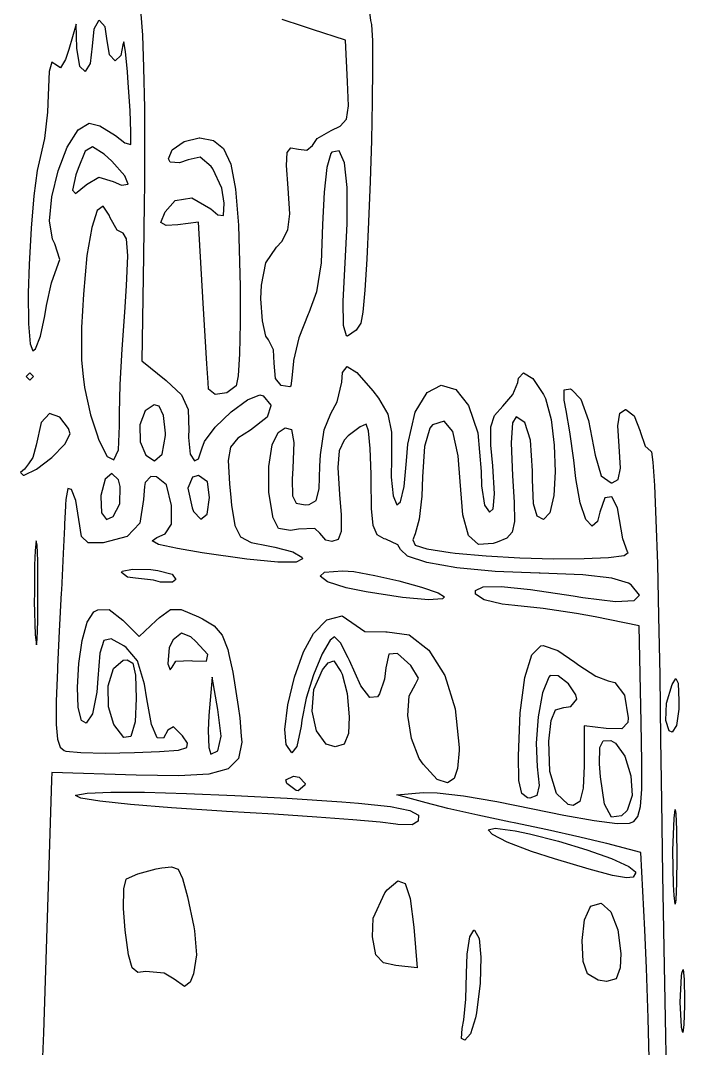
# Model space of a CAD drawing. Extents: x 111.7 to 189.1, y -142.8 to -74.9.
# Drawn here: x 133.68 to 142.97, y -108.35 to -93.94 of the extents above; entities that cross this region are included whole.
import ezdxf

# ---------------------------------------------------------------- set-up
doc = ezdxf.new("R2010")
doc.units = 0
doc.layers.add('BLACK', color=7, linetype='CONTINUOUS')

msp = doc.modelspace()

# ---------------------------------------------------------------- linework, layer by layer
at = {"layer": 'BLACK', "linetype": 'CONTINUOUS'}
for p, q in [((134.768, -93.9417), (134.705, -94.0606)), ((134.782, -93.9386), (134.768, -93.9417)), ((134.86, -94.0264), (134.782, -93.9386)), ((135.361, -93.848), (135.384, -94.1442)), ((137.624, -94.0157), (137.341, -93.9253)), ((138.563, -93.8207), (138.579, -93.9386)), ((138.579, -93.9386), (138.593, -93.9936)), ((134.455, -93.99), (134.353, -94.3432)), ((134.464, -94.3242), (134.455, -93.99)), ((134.705, -94.0606), (134.679, -94.2985)), ((134.885, -94.1896), (134.86, -94.0264)), ((137.764, -94.0614), (137.624, -94.0157)), ((138.227, -94.2138), (137.764, -94.0614)), ((138.593, -93.9936), (138.605, -94.2239)), ((134.922, -94.4169), (134.885, -94.1896)), ((135.124, -94.2372), (135.109, -94.2788)), ((135.147, -94.3728), (135.124, -94.2372)), ((135.384, -94.1442), (135.401, -94.5972)), ((138.258, -94.7966), (138.227, -94.2138)), ((138.605, -94.2239), (138.608, -94.5971)), ((134.353, -94.3432), (134.308, -94.4859)), ((134.505, -94.5802), (134.464, -94.3242)), ((134.679, -94.2985), (134.653, -94.5386)), ((135.109, -94.2788), (135.08, -94.43)), ((135.175, -94.6573), (135.147, -94.3728)), ((134.117, -94.5211), (134.077, -94.6517)), ((134.159, -94.5489), (134.117, -94.5211)), ((134.308, -94.4859), (134.234, -94.6029)), ((135.002, -94.503), (134.922, -94.4169)), ((135.08, -94.43), (135.002, -94.503)), ((134.077, -94.6517), (134.064, -94.9859)), ((134.234, -94.6029), (134.159, -94.5489)), ((134.582, -94.6501), (134.505, -94.5802)), ((134.653, -94.5386), (134.582, -94.6501)), ((135.186, -94.8126), (135.175, -94.6573)), ((135.401, -94.5972), (135.411, -95.1675)), ((138.608, -94.5971), (138.603, -95.0754)), ((135.211, -95.2011), (135.186, -94.8126)), ((138.268, -95.1312), (138.258, -94.7966)), ((134.064, -94.9859), (134.055, -95.2206)), ((138.603, -95.0754), (138.59, -95.6208)), ((134.055, -95.2206), (134.014, -95.5917)), ((135.223, -95.5022), (135.211, -95.2011)), ((135.411, -95.1675), (135.413, -95.5022)), ((138.24, -95.3197), (138.268, -95.1312)), ((134.482, -95.4714), (134.64, -95.3782)), ((134.64, -95.3782), (134.789, -95.4145)), ((138.153, -95.4208), (138.24, -95.3197)), ((134.331, -95.7124), (134.482, -95.4714)), ((134.789, -95.4145), (135.006, -95.549)), ((135.222, -95.6643), (135.223, -95.5022)), ((135.413, -95.5022), (135.414, -95.8159)), ((137.833, -95.5891), (138.026, -95.4791)), ((138.026, -95.4791), (138.153, -95.4208)), ((134.014, -95.5917), (133.951, -95.86)), ((135.006, -95.549), (135.136, -95.6506)), ((135.136, -95.6506), (135.22, -95.6775)), ((135.22, -95.6775), (135.222, -95.6643)), ((135.802, -95.7484), (135.966, -95.6335)), ((135.966, -95.6335), (136.18, -95.5839)), ((136.18, -95.5839), (136.186, -95.5839)), ((136.186, -95.5839), (136.378, -95.6173)), ((136.378, -95.6173), (136.521, -95.7313)), ((137.764, -95.6911), (137.833, -95.5891)), ((138.59, -95.6208), (138.572, -96.1955)), ((134.203, -96.0437), (134.331, -95.7124)), ((134.583, -95.7701), (134.483, -96.0119)), ((134.685, -95.7074), (134.583, -95.7701)), ((134.847, -95.8117), (134.685, -95.7074)), ((134.955, -95.9103), (134.847, -95.8117)), ((135.414, -95.8159), (135.411, -96.2333)), ((135.748, -95.8776), (135.802, -95.7484)), ((136.521, -95.7313), (136.622, -95.9508)), ((137.402, -95.9705), (137.409, -95.7854)), ((137.409, -95.7854), (137.46, -95.723)), ((137.46, -95.723), (137.568, -95.7411)), ((137.568, -95.7411), (137.685, -95.7572)), ((137.685, -95.7572), (137.764, -95.6911)), ((138.023, -95.802), (137.967, -95.9983)), ((138.036, -95.7845), (138.023, -95.802)), ((138.141, -95.7638), (138.036, -95.7845)), ((138.212, -95.9327), (138.141, -95.7638)), ((133.951, -95.86), (133.909, -96.0407)), ((135.138, -96.1132), (134.955, -95.9103)), ((135.773, -95.9239), (135.748, -95.8776)), ((135.904, -95.9342), (135.773, -95.9239)), ((136.023, -95.8884), (135.904, -95.9342)), ((136.194, -95.8541), (136.023, -95.8884)), ((136.347, -95.9861), (136.194, -95.8541)), ((136.622, -95.9508), (136.689, -96.3007)), ((137.427, -96.2867), (137.402, -95.9705)), ((138.249, -96.2778), (138.212, -95.9327)), ((133.909, -96.0407), (133.862, -96.3934)), ((134.115, -96.4078), (134.203, -96.0437)), ((134.453, -96.1014), (134.402, -96.3177)), ((134.483, -96.0119), (134.453, -96.1014)), ((135.183, -96.2333), (135.138, -96.1132)), ((136.37, -96.0178), (136.347, -95.9861)), ((136.494, -96.2883), (136.37, -96.0178)), ((137.967, -95.9983), (137.927, -96.3453)), ((134.448, -96.361), (134.596, -96.2398)), ((134.596, -96.2398), (134.599, -96.2367)), ((134.599, -96.2367), (134.771, -96.134)), ((134.771, -96.134), (134.976, -96.1945)), ((134.976, -96.1945), (135.089, -96.2448)), ((135.089, -96.2448), (135.183, -96.2333)), ((135.411, -96.2333), (135.409, -96.5032)), ((138.572, -96.1955), (138.55, -96.7614)), ((133.862, -96.3934), (133.823, -96.8505)), ((134.402, -96.3177), (134.448, -96.361)), ((136.53, -96.4968), (136.494, -96.2883)), ((136.689, -96.3007), (136.729, -96.8061)), ((137.448, -96.6473), (137.427, -96.2867)), ((137.927, -96.3453), (137.908, -96.7973)), ((138.25, -96.7854), (138.249, -96.2778)), ((134.082, -96.7471), (134.115, -96.4078)), ((134.836, -96.5405), (134.752, -96.6023)), ((134.92, -96.6673), (134.836, -96.5405)), ((135.409, -96.5032), (135.398, -97.2383)), ((135.703, -96.6207), (135.842, -96.4611)), ((135.842, -96.4611), (136.074, -96.4234)), ((136.074, -96.4234), (136.342, -96.5768)), ((136.517, -96.6696), (136.53, -96.4968)), ((134.752, -96.6023), (134.674, -96.8383)), ((134.933, -96.7047), (134.92, -96.6673)), ((135.642, -96.7698), (135.703, -96.6207)), ((136.342, -96.5768), (136.442, -96.6617)), ((136.442, -96.6617), (136.517, -96.6696)), ((137.422, -96.8739), (137.448, -96.6473)), ((134.122, -97.004), (134.082, -96.7471)), ((135.031, -96.8765), (134.933, -96.7047)), ((135.717, -96.8131), (135.642, -96.7698)), ((135.879, -96.8006), (135.717, -96.8131)), ((136.17, -96.7665), (135.879, -96.8006)), ((136.234, -97.8977), (136.17, -96.7665)), ((136.729, -96.8061), (136.749, -97.4918)), ((137.908, -96.7973), (137.885, -97.3325)), ((138.222, -97.3323), (138.25, -96.7854)), ((138.55, -96.7614), (138.525, -97.2808)), ((133.823, -96.8505), (133.795, -97.3578)), ((134.674, -96.8383), (134.607, -97.2338)), ((135.112, -96.9207), (135.031, -96.8765)), ((135.161, -96.9976), (135.112, -96.9207)), ((137.334, -97.0353), (137.422, -96.8739)), ((134.159, -97.0679), (134.122, -97.004)), ((134.225, -97.2857), (134.159, -97.0679)), ((135.177, -97.2383), (135.161, -96.9976)), ((137.113, -97.3347), (137.263, -97.1133)), ((137.263, -97.1133), (137.334, -97.0353)), ((134.607, -97.2338), (134.556, -97.7742)), ((135.162, -97.6578), (135.177, -97.2383)), ((135.398, -97.2383), (135.377, -98.708)), ((133.795, -97.3578), (133.784, -97.7575)), ((134.112, -97.615), (134.185, -97.4026)), ((134.185, -97.4026), (134.225, -97.2857)), ((137.05, -97.6472), (137.113, -97.3347)), ((137.885, -97.3325), (137.823, -97.7421)), ((138.194, -97.8698), (138.222, -97.3323)), ((138.525, -97.2808), (138.497, -97.7157)), ((136.749, -97.4918), (136.751, -97.6643)), ((134.041, -97.9331), (134.112, -97.615)), ((135.136, -98.0262), (135.162, -97.6578)), ((136.751, -97.6643), (136.751, -98.1781)), ((137.044, -97.8402), (137.05, -97.6472)), ((133.784, -97.7575), (133.787, -98.1899)), ((134.556, -97.7742), (134.53, -98.241)), ((137.064, -98.1473), (137.044, -97.8402)), ((137.823, -97.7421), (137.715, -98.0367)), ((138.497, -97.7157), (138.469, -98.0282)), ((134.017, -98.0776), (134.041, -97.9331)), ((136.261, -98.3617), (136.234, -97.8977)), ((138.2, -98.2122), (138.194, -97.8698)), ((133.958, -98.3619), (134.017, -98.0776)), ((135.1, -98.5426), (135.136, -98.0262)), ((137.706, -98.0545), (137.573, -98.3864)), ((137.715, -98.0367), (137.706, -98.0545)), ((138.469, -98.0282), (138.441, -98.1805)), ((133.787, -98.1899), (133.809, -98.4678)), ((134.53, -98.241), (134.531, -98.7)), ((136.751, -98.1781), (136.741, -98.6093)), ((137.114, -98.3616), (137.064, -98.1473)), ((138.241, -98.3558), (138.2, -98.2122)), ((138.441, -98.1805), (138.379, -98.2787)), ((133.885, -98.538), (133.958, -98.3619)), ((136.285, -98.7484), (136.261, -98.3617)), ((137.15, -98.4135), (137.114, -98.3616)), ((137.22, -98.5542), (137.15, -98.4135)), ((137.573, -98.3864), (137.501, -98.7052)), ((138.254, -98.3604), (138.241, -98.3558)), ((138.379, -98.2787), (138.254, -98.3604)), ((133.809, -98.4678), (133.848, -98.5661)), ((133.848, -98.5661), (133.885, -98.538)), ((135.074, -99.0386), (135.1, -98.5426)), ((137.227, -98.743), (137.22, -98.5542)), ((134.531, -98.7), (134.555, -98.926)), ((135.377, -98.708), (135.717, -98.9856)), ((136.741, -98.6093), (136.723, -98.917)), ((137.501, -98.7052), (137.5, -98.716)), ((136.303, -99.0125), (136.285, -98.7484)), ((137.249, -98.9562), (137.227, -98.743)), ((137.5, -98.716), (137.476, -98.9478)), ((138.185, -98.8731), (138.25, -98.7869)), ((138.25, -98.7869), (138.387, -98.8703)), ((133.805, -98.8746), (133.754, -98.926)), ((133.754, -98.926), (133.805, -98.9774)), ((133.856, -98.926), (133.805, -98.8746)), ((133.805, -98.9774), (133.856, -98.926)), ((134.555, -98.926), (134.572, -99.0844)), ((135.717, -98.9856), (135.93, -99.1858)), ((136.723, -98.917), (136.697, -99.06)), ((137.327, -99.0523), (137.249, -98.9562)), ((137.476, -98.9478), (137.462, -99.0631)), ((138.175, -99.0092), (138.185, -98.8731)), ((138.387, -98.8703), (138.613, -99.1271)), ((140.643, -99.0129), (140.649, -98.9496)), ((140.649, -98.9496), (140.723, -98.8766)), ((140.723, -98.8766), (140.852, -98.9583)), ((140.852, -98.9583), (141.001, -99.178)), ((134.572, -99.0844), (134.657, -99.4659)), ((135.062, -99.444), (135.074, -99.0386)), ((136.311, -99.106), (136.303, -99.0125)), ((136.403, -99.1789), (136.311, -99.106)), ((136.697, -99.06), (136.567, -99.1583)), ((137.449, -99.073), (137.327, -99.0523)), ((137.462, -99.0631), (137.449, -99.073)), ((138.113, -99.2832), (138.175, -99.0092)), ((138.613, -99.1271), (138.692, -99.2301)), ((139.372, -99.1529), (139.57, -99.0484)), ((139.57, -99.0484), (139.773, -99.1106)), ((139.773, -99.1106), (139.952, -99.3355)), ((140.573, -99.1796), (140.643, -99.0129)), ((141.289, -99.2615), (141.292, -99.1141)), ((141.292, -99.1141), (141.378, -99.1022)), ((141.378, -99.1022), (141.393, -99.1079)), ((141.393, -99.1079), (141.522, -99.2455)), ((135.93, -99.1858), (136.026, -99.3901)), ((136.567, -99.1583), (136.403, -99.1789)), ((136.625, -99.4255), (136.854, -99.2535)), ((136.854, -99.2535), (137.028, -99.1831)), ((137.028, -99.1831), (137.077, -99.1987)), ((137.077, -99.1987), (137.182, -99.3306)), ((138.024, -99.4462), (138.113, -99.2832)), ((138.692, -99.2301), (138.82, -99.4556)), ((139.206, -99.4279), (139.372, -99.1529)), ((140.432, -99.3427), (140.573, -99.1796)), ((141.001, -99.178), (141.028, -99.2387)), ((141.028, -99.2387), (141.107, -99.529)), ((141.317, -99.4023), (141.289, -99.2615)), ((141.522, -99.2455), (141.63, -99.5463)), ((135.423, -99.4114), (135.347, -99.6049)), ((135.546, -99.326), (135.423, -99.4114)), ((135.616, -99.3445), (135.546, -99.326)), ((135.678, -99.476), (135.616, -99.3445)), ((136.026, -99.3901), (136.033, -99.6859)), ((136.403, -99.6405), (136.625, -99.4255)), ((137.184, -99.3386), (137.129, -99.4972)), ((137.182, -99.3306), (137.184, -99.3386)), ((139.1, -99.8775), (139.206, -99.4279)), ((139.952, -99.3355), (140.08, -99.7192)), ((140.317, -99.4729), (140.432, -99.3427)), ((141.372, -99.7027), (141.317, -99.4023)), ((142.069, -99.4406), (142.152, -99.3888)), ((142.152, -99.3888), (142.153, -99.3888)), ((142.153, -99.3888), (142.27, -99.4785)), ((133.964, -99.5721), (133.894, -99.8892)), ((134.083, -99.4461), (133.964, -99.5721)), ((134.225, -99.4992), (134.083, -99.4461)), ((134.35, -99.658), (134.225, -99.4992)), ((134.657, -99.4659), (134.743, -99.7323)), ((135.062, -99.6201), (135.062, -99.444)), ((135.707, -99.7222), (135.678, -99.476)), ((137.129, -99.4972), (136.898, -99.6788)), ((137.931, -99.6768), (138.024, -99.4462)), ((138.82, -99.4556), (138.872, -99.7091)), ((139.611, -99.5521), (139.447, -99.6057)), ((139.731, -99.6981), (139.611, -99.5521)), ((140.264, -99.6341), (140.317, -99.4729)), ((140.618, -99.4916), (140.568, -99.5774)), ((140.742, -99.5712), (140.618, -99.4916)), ((140.818, -99.8197), (140.742, -99.5712)), ((141.107, -99.529), (141.152, -99.8886)), ((141.63, -99.5463), (141.725, -100.031)), ((142.043, -99.6218), (142.069, -99.4406)), ((142.27, -99.4785), (142.355, -99.6932)), ((134.371, -99.7323), (134.35, -99.658)), ((135.047, -99.9539), (135.062, -99.6201)), ((135.347, -99.6049), (135.354, -99.8417)), ((136.033, -99.6859), (136.03, -99.7547)), ((136.252, -99.8396), (136.403, -99.6405)), ((136.898, -99.6788), (136.722, -99.7916)), ((137.199, -99.8867), (137.285, -99.7107)), ((137.285, -99.7107), (137.384, -99.6454)), ((137.384, -99.6454), (137.473, -99.6691)), ((137.473, -99.6691), (137.506, -99.8515)), ((137.877, -100.026), (137.931, -99.6768)), ((138.433, -99.6314), (138.266, -99.7601)), ((138.518, -99.5944), (138.433, -99.6314)), ((138.551, -99.6889), (138.518, -99.5944)), ((138.575, -99.9391), (138.551, -99.6889)), ((138.872, -99.7091), (138.87, -100.078)), ((139.409, -99.6529), (139.333, -99.9104)), ((139.447, -99.6057), (139.409, -99.6529)), ((139.806, -100.042), (139.731, -99.6981)), ((140.263, -99.8889), (140.264, -99.6341)), ((140.568, -99.5774), (140.549, -99.8565)), ((141.427, -100.1), (141.372, -99.7027)), ((142.06, -99.9029), (142.043, -99.6218)), ((142.355, -99.6932), (142.356, -99.6991)), ((142.356, -99.6991), (142.425, -99.9037)), ((134.295, -99.8753), (134.371, -99.7323)), ((134.743, -99.7323), (134.771, -99.8203)), ((134.771, -99.8203), (134.889, -100.049)), ((135.354, -99.8417), (135.432, -100.031)), ((135.662, -100.015), (135.707, -99.7547)), ((135.707, -99.7547), (135.707, -99.7222)), ((136.03, -99.7547), (136.029, -99.7813)), ((136.029, -99.7813), (136.052, -100.017)), ((136.222, -99.9286), (136.252, -99.8396)), ((136.722, -99.7916), (136.615, -99.9178)), ((137.506, -99.8515), (137.492, -100.214)), ((138.207, -99.8214), (138.137, -99.9699)), ((138.266, -99.7601), (138.207, -99.8214)), ((140.08, -99.7192), (140.129, -100.258)), ((140.549, -99.8565), (140.568, -100.32)), ((140.848, -100.252), (140.818, -99.8197)), ((133.894, -99.8892), (133.848, -100.065)), ((134.115, -100.062), (134.295, -99.8753)), ((134.985, -100.095), (135.047, -99.9539)), ((136.171, -100.081), (136.222, -99.9286)), ((136.615, -99.9178), (136.585, -100.107)), ((137.155, -100.191), (137.199, -99.8867)), ((138.137, -99.9699), (138.119, -100.204)), ((138.586, -100.295), (138.575, -99.9391)), ((139.081, -100.109), (139.1, -99.8775)), ((139.333, -99.9104), (139.307, -100.334)), ((140.29, -100.181), (140.263, -99.8889)), ((141.152, -99.8886), (141.165, -100.263)), ((142.078, -100.214), (142.06, -99.9029)), ((142.425, -99.9037), (142.506, -99.976)), ((142.506, -99.976), (142.512, -99.9823)), ((142.512, -99.9823), (142.533, -100.129)), ((133.848, -100.065), (133.786, -100.151)), ((133.902, -100.228), (134.115, -100.062)), ((134.889, -100.049), (134.985, -100.095)), ((135.432, -100.031), (135.555, -100.111)), ((135.555, -100.111), (135.662, -100.015)), ((136.052, -100.017), (136.115, -100.109)), ((136.115, -100.109), (136.171, -100.081)), ((136.585, -100.107), (136.603, -100.431)), ((137.87, -100.186), (137.877, -100.026)), ((138.87, -100.078), (138.869, -100.339)), ((139.049, -100.47), (139.081, -100.109)), ((139.832, -100.398), (139.806, -100.042)), ((141.456, -100.357), (141.427, -100.1)), ((141.725, -100.031), (141.809, -100.319)), ((142.533, -100.129), (142.555, -100.455)), ((133.733, -100.226), (133.677, -100.273)), ((133.677, -100.273), (133.712, -100.313)), ((133.729, -100.311), (133.902, -100.228)), ((133.786, -100.151), (133.733, -100.226)), ((134.956, -100.287), (134.861, -100.366)), ((135.047, -100.378), (134.956, -100.287)), ((137.156, -100.55), (137.155, -100.191)), ((137.492, -100.214), (137.482, -100.368)), ((137.858, -100.504), (137.87, -100.186)), ((138.119, -100.204), (138.144, -100.583)), ((140.129, -100.258), (140.135, -100.462)), ((140.317, -100.574), (140.29, -100.181)), ((140.849, -100.374), (140.848, -100.252)), ((141.165, -100.263), (141.144, -100.598)), ((142.049, -100.37), (142.078, -100.214)), ((133.712, -100.313), (133.729, -100.311)), ((134.861, -100.366), (134.801, -100.597)), ((135.073, -100.469), (135.047, -100.378)), ((135.42, -100.413), (135.415, -100.469)), ((135.502, -100.33), (135.42, -100.413)), ((135.579, -100.333), (135.502, -100.33)), ((135.723, -100.448), (135.579, -100.333)), ((136.086, -100.337), (136.018, -100.492)), ((136.17, -100.314), (136.086, -100.337)), ((136.293, -100.406), (136.17, -100.314)), ((136.324, -100.623), (136.293, -100.406)), ((136.603, -100.431), (136.62, -100.623)), ((137.482, -100.368), (137.485, -100.601)), ((138.587, -100.375), (138.586, -100.295)), ((138.593, -100.777), (138.587, -100.375)), ((138.869, -100.339), (138.895, -100.603)), ((139.307, -100.334), (139.297, -100.604)), ((139.87, -100.868), (139.832, -100.398)), ((140.568, -100.32), (140.592, -100.691)), ((140.863, -100.712), (140.849, -100.374)), ((141.514, -100.7), (141.456, -100.357)), ((141.809, -100.319), (141.947, -100.417)), ((141.947, -100.417), (141.962, -100.417)), ((141.962, -100.417), (142.049, -100.37)), ((134.339, -100.497), (134.31, -100.654)), ((134.392, -100.511), (134.339, -100.497)), ((134.449, -100.666), (134.392, -100.511)), ((135.069, -100.714), (135.073, -100.469)), ((135.415, -100.469), (135.399, -100.654)), ((135.79, -100.736), (135.723, -100.448)), ((136.018, -100.492), (136.078, -100.769)), ((137.208, -100.889), (137.156, -100.55)), ((137.815, -100.666), (137.858, -100.504)), ((138.999, -100.683), (139.049, -100.47)), ((140.135, -100.462), (140.174, -100.732)), ((140.295, -100.783), (140.317, -100.574)), ((142.555, -100.455), (142.576, -100.937)), ((134.31, -100.654), (134.307, -100.727)), ((134.492, -100.931), (134.449, -100.666)), ((134.801, -100.597), (134.8, -100.612)), ((134.8, -100.612), (134.811, -100.841)), ((134.976, -100.891), (135.069, -100.714)), ((135.399, -100.654), (135.347, -100.983)), ((135.399, -100.654), (135.399, -100.654)), ((136.289, -100.856), (136.324, -100.623)), ((136.62, -100.623), (136.63, -100.73)), ((137.485, -100.601), (137.539, -100.703)), ((137.539, -100.703), (137.661, -100.726)), ((137.661, -100.726), (137.721, -100.722)), ((137.721, -100.722), (137.815, -100.666)), ((138.144, -100.583), (138.167, -100.866)), ((138.895, -100.603), (138.947, -100.726)), ((138.947, -100.726), (138.999, -100.683)), ((139.297, -100.604), (139.261, -100.93)), ((140.592, -100.691), (140.595, -100.96)), ((140.913, -100.885), (140.863, -100.712)), ((141.144, -100.598), (141.09, -100.839)), ((141.595, -100.931), (141.514, -100.7)), ((141.862, -100.63), (141.792, -100.83)), ((141.956, -100.614), (141.862, -100.63)), ((142.038, -100.769), (141.956, -100.614)), ((134.306, -100.743), (134.294, -100.998)), ((134.307, -100.727), (134.306, -100.743)), ((134.811, -100.841), (134.881, -100.931)), ((135.789, -101), (135.79, -100.739)), ((135.79, -100.739), (135.79, -100.736)), ((136.078, -100.769), (136.1, -100.819)), ((136.1, -100.819), (136.203, -100.928)), ((136.203, -100.928), (136.289, -100.856)), ((136.63, -100.73), (136.676, -101.015)), ((138.167, -100.866), (138.167, -101.103)), ((138.617, -101.019), (138.593, -100.777)), ((139.952, -101.157), (139.87, -100.868)), ((140.174, -100.732), (140.244, -100.828)), ((140.244, -100.828), (140.295, -100.783)), ((141.09, -100.839), (141.003, -100.931)), ((141.792, -100.83), (141.759, -100.962)), ((142.066, -100.931), (142.038, -100.769)), ((134.294, -100.998), (134.292, -101.034)), ((134.531, -101.171), (134.492, -100.931)), ((134.881, -100.931), (134.976, -100.891)), ((135.347, -100.983), (135.17, -101.172)), ((135.704, -101.133), (135.789, -101)), ((137.211, -100.901), (137.208, -100.889)), ((137.291, -101.058), (137.211, -100.901)), ((139.261, -100.93), (139.206, -101.132)), ((140.595, -100.96), (140.564, -101.112)), ((141.003, -100.931), (140.913, -100.885)), ((141.683, -101.027), (141.595, -100.931)), ((141.759, -100.962), (141.683, -101.027)), ((142.112, -101.203), (142.066, -100.931)), ((142.576, -100.937), (142.596, -101.556)), ((134.292, -101.034), (134.273, -101.411)), ((135.584, -101.187), (135.704, -101.133)), ((136.676, -101.015), (136.758, -101.174)), ((137.458, -101.086), (137.291, -101.058)), ((137.569, -101.068), (137.458, -101.086)), ((137.797, -101.057), (137.569, -101.068)), ((137.867, -101.124), (137.797, -101.057)), ((137.951, -101.224), (137.867, -101.124)), ((138.167, -101.103), (138.126, -101.213)), ((138.672, -101.146), (138.617, -101.019)), ((138.768, -101.203), (138.672, -101.146)), ((139.206, -101.132), (139.172, -101.217)), ((140.09, -101.284), (139.952, -101.157)), ((140.564, -101.112), (140.488, -101.193)), ((133.897, -101.233), (133.883, -101.368)), ((133.909, -101.287), (133.897, -101.233)), ((133.917, -101.511), (133.909, -101.287)), ((134.625, -101.261), (134.531, -101.171)), ((134.832, -101.258), (134.625, -101.261)), ((135.17, -101.172), (134.832, -101.258)), ((135.518, -101.233), (135.584, -101.187)), ((135.608, -101.283), (135.518, -101.233)), ((135.873, -101.341), (135.608, -101.283)), ((136.758, -101.174), (136.905, -101.255)), ((136.905, -101.255), (137.145, -101.303)), ((138.036, -101.24), (137.951, -101.224)), ((138.126, -101.213), (138.036, -101.24)), ((138.792, -101.21), (138.768, -101.203)), ((138.959, -101.29), (138.792, -101.21)), ((138.998, -101.351), (138.959, -101.29)), ((139.172, -101.217), (139.206, -101.293)), ((139.206, -101.293), (139.367, -101.346)), ((140.298, -101.271), (140.09, -101.284)), ((140.354, -101.252), (140.298, -101.271)), ((140.488, -101.193), (140.354, -101.252)), ((142.179, -101.384), (142.112, -101.203)), ((133.883, -101.368), (133.874, -101.571)), ((134.273, -101.411), (134.248, -101.925)), ((136.222, -101.399), (135.873, -101.341)), ((136.847, -101.487), (136.222, -101.399)), ((137.145, -101.303), (137.238, -101.32)), ((137.238, -101.32), (137.49, -101.388)), ((137.49, -101.388), (137.618, -101.459)), ((139.096, -101.448), (138.998, -101.351)), ((139.367, -101.346), (139.695, -101.395)), ((139.695, -101.395), (139.762, -101.403)), ((139.762, -101.403), (140.198, -101.444)), ((140.198, -101.444), (140.671, -101.47)), ((141.912, -101.466), (142.131, -101.437)), ((142.131, -101.437), (142.186, -101.394)), ((142.186, -101.394), (142.179, -101.384)), ((133.874, -101.571), (133.872, -101.729)), ((133.92, -101.889), (133.917, -101.511)), ((137.282, -101.531), (136.847, -101.487)), ((137.538, -101.531), (137.282, -101.531)), ((137.626, -101.486), (137.538, -101.531)), ((137.618, -101.459), (137.626, -101.486)), ((139.369, -101.535), (139.096, -101.448)), ((139.788, -101.608), (139.369, -101.535)), ((140.671, -101.47), (141.142, -101.483)), ((141.142, -101.483), (141.569, -101.481)), ((141.569, -101.481), (141.912, -101.466)), ((142.596, -101.556), (142.614, -102.29)), ((133.872, -101.729), (133.87, -101.968)), ((135.09, -101.674), (135.101, -101.657)), ((135.176, -101.74), (135.09, -101.674)), ((135.101, -101.657), (135.245, -101.627)), ((135.245, -101.627), (135.501, -101.633)), ((135.501, -101.633), (135.598, -101.646)), ((135.598, -101.646), (135.8, -101.701)), ((135.8, -101.701), (135.851, -101.772)), ((137.871, -101.729), (137.936, -101.673)), ((137.976, -101.806), (137.871, -101.729)), ((137.936, -101.673), (138.185, -101.651)), ((138.185, -101.651), (138.344, -101.664)), ((138.344, -101.664), (138.64, -101.716)), ((138.64, -101.716), (138.976, -101.793)), ((140.322, -101.66), (139.788, -101.608)), ((140.942, -101.687), (140.322, -101.66)), ((140.954, -101.687), (140.942, -101.687)), ((141.55, -101.71), (140.954, -101.687)), ((141.957, -101.756), (141.55, -101.71)), ((135.288, -101.754), (135.176, -101.74)), ((135.539, -101.784), (135.288, -101.754)), ((135.637, -101.812), (135.539, -101.784)), ((135.803, -101.812), (135.637, -101.812)), ((135.851, -101.772), (135.803, -101.812)), ((138.236, -101.89), (137.976, -101.806)), ((138.976, -101.793), (139.291, -101.879)), ((139.291, -101.879), (139.524, -101.959)), ((140.051, -101.928), (140.156, -101.875)), ((140.156, -101.875), (140.406, -101.871)), ((140.406, -101.871), (140.819, -101.914)), ((142.191, -101.825), (141.957, -101.756)), ((142.229, -101.85), (142.191, -101.825)), ((142.346, -101.992), (142.229, -101.85)), ((133.87, -101.968), (133.868, -102.08)), ((133.918, -102.36), (133.92, -101.96)), ((133.92, -101.96), (133.92, -101.889)), ((134.246, -101.96), (134.218, -102.497)), ((134.248, -101.925), (134.246, -101.96)), ((138.518, -101.949), (138.236, -101.89)), ((139.027, -102.027), (138.518, -101.949)), ((139.524, -101.959), (139.615, -102.018)), ((139.615, -102.018), (139.586, -102.046)), ((140.051, -101.981), (140.051, -101.928)), ((140.169, -102.06), (140.051, -101.981)), ((140.819, -101.914), (141.415, -102.005)), ((141.415, -102.005), (141.553, -102.028)), ((142.273, -102.069), (142.346, -101.992)), ((133.868, -102.08), (133.883, -102.551)), ((139.39, -102.06), (139.027, -102.027)), ((139.586, -102.046), (139.39, -102.06)), ((140.424, -102.121), (140.169, -102.06)), ((140.599, -102.14), (140.424, -102.121)), ((140.998, -102.181), (140.599, -102.14)), ((141.553, -102.028), (142.01, -102.081)), ((142.01, -102.081), (142.273, -102.069)), ((134.612, -102.37), (134.703, -102.229)), ((134.703, -102.229), (134.759, -102.199)), ((134.759, -102.199), (134.918, -102.195)), ((134.918, -102.195), (135.11, -102.345)), ((135.575, -102.35), (135.624, -102.305)), ((135.624, -102.305), (135.776, -102.195)), ((135.776, -102.195), (135.927, -102.195)), ((135.927, -102.195), (136.168, -102.298)), ((136.168, -102.298), (136.227, -102.327)), ((137.966, -102.341), (138.179, -102.281)), ((138.179, -102.281), (138.377, -102.418)), ((141.464, -102.25), (140.998, -102.181)), ((141.723, -102.298), (141.464, -102.25)), ((142.34, -102.422), (141.723, -102.298)), ((142.614, -102.29), (142.63, -103.117)), ((133.91, -102.609), (133.918, -102.36)), ((134.54, -102.629), (134.612, -102.37)), ((135.11, -102.345), (135.338, -102.573)), ((135.338, -102.573), (135.575, -102.35)), ((136.227, -102.327), (136.388, -102.424)), ((136.388, -102.424), (136.499, -102.552)), ((137.778, -102.531), (137.966, -102.341)), ((138.377, -102.418), (138.5, -102.502)), ((142.369, -103.777), (142.34, -102.422)), ((133.883, -102.551), (133.885, -102.585)), ((133.885, -102.585), (133.899, -102.689)), ((134.218, -102.497), (134.194, -102.997)), ((135.932, -102.526), (135.816, -102.62)), ((136.06, -102.578), (135.932, -102.526)), ((136.133, -102.641), (136.06, -102.578)), ((136.499, -102.552), (136.58, -102.754)), ((137.638, -102.786), (137.778, -102.531)), ((138.076, -102.577), (138.013, -102.622)), ((138.159, -102.662), (138.076, -102.577)), ((138.5, -102.502), (138.795, -102.509)), ((138.795, -102.509), (138.811, -102.506)), ((138.811, -102.506), (139.12, -102.549)), ((139.12, -102.549), (139.396, -102.764)), ((133.899, -102.689), (133.91, -102.609)), ((134.493, -102.951), (134.54, -102.629)), ((134.842, -102.629), (134.789, -102.805)), ((134.945, -102.604), (134.842, -102.629)), ((135.122, -102.703), (134.945, -102.604)), ((135.158, -102.728), (135.122, -102.703)), ((135.314, -102.915), (135.158, -102.728)), ((135.758, -102.725), (135.738, -102.957)), ((135.816, -102.62), (135.758, -102.725)), ((136.299, -102.827), (136.133, -102.641)), ((138.013, -102.622), (137.899, -102.816)), ((138.267, -102.872), (138.159, -102.662)), ((140.836, -102.829), (140.964, -102.702)), ((140.964, -102.702), (140.998, -102.7)), ((140.998, -102.7), (141.202, -102.77)), ((134.789, -102.805), (134.761, -103.16)), ((136.282, -102.918), (136.299, -102.827)), ((136.58, -102.754), (136.595, -102.827)), ((136.595, -102.827), (136.649, -103.073)), ((137.513, -103.144), (137.638, -102.786)), ((137.899, -102.816), (137.779, -103.108)), ((138.283, -102.911), (138.267, -102.872)), ((138.833, -102.819), (138.791, -103.014)), ((138.955, -102.813), (138.833, -102.819)), ((139.143, -102.978), (138.955, -102.813)), ((139.396, -102.764), (139.618, -103.12)), ((140.739, -103.147), (140.836, -102.829)), ((141.202, -102.77), (141.442, -102.932)), ((134.194, -102.997), (134.193, -103.039)), ((134.472, -103.282), (134.493, -102.951)), ((134.905, -103.265), (134.978, -103.023)), ((134.978, -103.023), (135.116, -102.904)), ((135.116, -102.904), (135.172, -102.899)), ((135.172, -102.899), (135.251, -102.948)), ((135.251, -102.948), (135.287, -103.115)), ((135.414, -103.241), (135.314, -102.915)), ((135.738, -102.957), (135.77, -103.04)), ((135.77, -103.04), (135.798, -103.002)), ((135.798, -103.002), (135.853, -102.917)), ((135.853, -102.917), (136.067, -102.91)), ((136.067, -102.91), (136.084, -102.913)), ((136.084, -102.913), (136.282, -102.918)), ((137.905, -103.04), (137.983, -102.94)), ((137.983, -102.94), (138.065, -102.915)), ((138.065, -102.915), (138.162, -103.065)), ((138.443, -103.265), (138.283, -102.911)), ((138.791, -103.014), (138.775, -103.17)), ((139.25, -103.158), (139.143, -102.978)), ((141.442, -102.932), (141.497, -102.977)), ((141.497, -102.977), (141.733, -103.131)), ((134.193, -103.039), (134.177, -103.478)), ((134.761, -103.16), (134.746, -103.355)), ((135.287, -103.115), (135.296, -103.443)), ((136.359, -103.142), (136.316, -103.682)), ((136.442, -103.594), (136.359, -103.142)), ((136.649, -103.073), (136.725, -103.554)), ((137.42, -103.532), (137.513, -103.144)), ((137.779, -103.108), (137.677, -103.437)), ((137.783, -103.315), (137.905, -103.04)), ((138.162, -103.065), (138.179, -103.103)), ((138.179, -103.103), (138.25, -103.374)), ((138.775, -103.17), (138.705, -103.378)), ((139.21, -103.241), (139.25, -103.158)), ((139.618, -103.12), (139.766, -103.585)), ((140.676, -103.642), (140.739, -103.147)), ((141.074, -103.145), (140.989, -103.365)), ((141.095, -103.119), (141.074, -103.145)), ((141.208, -103.124), (141.095, -103.119)), ((141.353, -103.237), (141.208, -103.124)), ((141.733, -103.131), (141.907, -103.194)), ((142.63, -103.117), (142.642, -104.016)), ((142.803, -103.245), (142.854, -103.16)), ((142.854, -103.16), (142.886, -103.225)), ((134.484, -103.567), (134.472, -103.282)), ((134.907, -103.557), (134.905, -103.265)), ((135.446, -103.448), (135.414, -103.241)), ((137.759, -103.621), (137.783, -103.315)), ((138.57, -103.43), (138.443, -103.265)), ((139.118, -103.404), (139.21, -103.241)), ((141.454, -103.392), (141.353, -103.237)), ((141.907, -103.194), (142.001, -103.219)), ((142.001, -103.219), (142.136, -103.397)), ((142.726, -103.509), (142.803, -103.245)), ((142.886, -103.225), (142.899, -103.476)), ((134.746, -103.355), (134.686, -103.657)), ((135.296, -103.443), (135.28, -103.767)), ((135.511, -103.807), (135.446, -103.448)), ((137.677, -103.437), (137.617, -103.744)), ((138.25, -103.374), (138.278, -103.701)), ((138.675, -103.417), (138.57, -103.43)), ((138.705, -103.378), (138.675, -103.417)), ((139.101, -103.682), (139.118, -103.404)), ((140.989, -103.365), (140.927, -103.699)), ((141.383, -103.555), (141.466, -103.452)), ((141.466, -103.452), (141.454, -103.392)), ((142.136, -103.397), (142.186, -103.711)), ((134.177, -103.478), (134.177, -103.769)), ((134.53, -103.751), (134.484, -103.567)), ((134.985, -103.806), (134.907, -103.557)), ((136.485, -103.97), (136.442, -103.594)), ((136.725, -103.554), (136.748, -103.714)), ((137.377, -103.875), (137.42, -103.532)), ((139.766, -103.585), (139.82, -104.128)), ((141.107, -103.751), (141.171, -103.6)), ((141.171, -103.6), (141.286, -103.568)), ((141.286, -103.568), (141.383, -103.555)), ((142.713, -103.75), (142.726, -103.509)), ((142.897, -103.592), (142.864, -103.822)), ((142.899, -103.476), (142.897, -103.592)), ((134.597, -103.787), (134.53, -103.751)), ((134.686, -103.657), (134.597, -103.787)), ((136.316, -103.682), (136.305, -103.893)), ((136.748, -103.714), (136.768, -103.97)), ((137.617, -103.744), (137.606, -103.832)), ((137.82, -103.897), (137.759, -103.621)), ((138.278, -103.701), (138.268, -103.932)), ((139.151, -104.001), (139.101, -103.682)), ((140.651, -104.248), (140.676, -103.642)), ((140.927, -103.699), (140.898, -104.069)), ((141.075, -104.038), (141.107, -103.751)), ((142.186, -103.711), (142.181, -103.777)), ((142.763, -103.897), (142.713, -103.75)), ((134.177, -103.769), (134.177, -103.807)), ((134.177, -103.807), (134.194, -104.012)), ((135.121, -103.99), (134.985, -103.806)), ((135.28, -103.767), (135.22, -103.975)), ((135.592, -103.994), (135.511, -103.807)), ((135.738, -103.888), (135.68, -103.996)), ((135.817, -103.841), (135.738, -103.888)), ((135.945, -103.965), (135.817, -103.841)), ((136.305, -103.893), (136.312, -104.13)), ((137.398, -104.089), (137.377, -103.875)), ((137.606, -103.832), (137.547, -104.117)), ((141.877, -103.865), (141.569, -103.826)), ((141.569, -103.826), (141.569, -104.384)), ((142.099, -103.867), (141.877, -103.865)), ((142.181, -103.777), (142.099, -103.867)), ((142.378, -104.33), (142.369, -103.777)), ((142.864, -103.822), (142.803, -103.913)), ((134.194, -104.012), (134.23, -104.125)), ((135.22, -103.975), (135.121, -103.99)), ((135.68, -103.996), (135.592, -103.994)), ((136.014, -104.067), (135.945, -103.965)), ((136.442, -104.174), (136.485, -103.97)), ((136.768, -103.97), (136.774, -104.052)), ((137.958, -104.08), (137.82, -103.897)), ((138.268, -103.932), (138.211, -104.081)), ((139.262, -104.285), (139.151, -104.001)), ((141.089, -104.466), (141.075, -104.038)), ((141.789, -104.131), (141.836, -104.037)), ((141.836, -104.037), (141.942, -104.033)), ((141.942, -104.033), (142.011, -104.066)), ((142.642, -104.016), (142.653, -104.88)), ((142.803, -103.913), (142.763, -103.897)), ((134.23, -104.125), (134.287, -104.173)), ((134.287, -104.173), (134.312, -104.179)), ((134.312, -104.179), (134.522, -104.2)), ((135.624, -104.186), (135.887, -104.166)), ((135.887, -104.166), (136.005, -104.13)), ((136.005, -104.13), (136.014, -104.067)), ((136.312, -104.13), (136.344, -104.222)), ((136.344, -104.222), (136.442, -104.174)), ((136.774, -104.052), (136.728, -104.284)), ((137.477, -104.204), (137.398, -104.089)), ((137.547, -104.117), (137.477, -104.204)), ((138.084, -104.119), (137.958, -104.08)), ((138.211, -104.081), (138.084, -104.119)), ((139.82, -104.171), (139.798, -104.425)), ((139.82, -104.128), (139.82, -104.171)), ((140.898, -104.069), (140.913, -104.402)), ((141.787, -104.36), (141.789, -104.131)), ((142.011, -104.066), (142.141, -104.251)), ((134.522, -104.2), (134.862, -104.208)), ((134.862, -104.208), (135.271, -104.201)), ((135.271, -104.201), (135.624, -104.186)), ((136.728, -104.284), (136.584, -104.429)), ((139.314, -104.362), (139.262, -104.285)), ((140.657, -104.591), (140.651, -104.248)), ((142.141, -104.251), (142.224, -104.524)), ((136.584, -104.429), (136.315, -104.503)), ((139.511, -104.576), (139.314, -104.362)), ((139.798, -104.425), (139.752, -104.565)), ((140.913, -104.402), (140.939, -104.662)), ((141.185, -104.774), (141.089, -104.466)), ((141.569, -104.384), (141.557, -104.697)), ((141.799, -104.541), (141.787, -104.36)), ((142.377, -104.712), (142.378, -104.33)), ((134.11, -104.582), (134.071, -105.782)), ((134.113, -104.479), (134.11, -104.582)), ((135.296, -104.516), (134.113, -104.479)), ((135.895, -104.526), (135.296, -104.516)), ((136.315, -104.503), (135.895, -104.526)), ((137.394, -104.58), (137.501, -104.53)), ((137.404, -104.633), (137.394, -104.58)), ((137.501, -104.53), (137.578, -104.543)), ((137.578, -104.543), (137.661, -104.633)), ((139.655, -104.625), (139.511, -104.576)), ((139.752, -104.565), (139.655, -104.625)), ((140.696, -104.773), (140.657, -104.591)), ((141.856, -104.925), (141.799, -104.541)), ((142.224, -104.524), (142.241, -104.804)), ((134.61, -104.768), (134.94, -104.756)), ((134.94, -104.756), (135.412, -104.757)), ((135.412, -104.757), (136, -104.772)), ((137.536, -104.732), (137.404, -104.633)), ((137.564, -104.736), (137.536, -104.732)), ((137.658, -104.658), (137.564, -104.736)), ((137.661, -104.633), (137.658, -104.658)), ((138.947, -104.793), (139.315, -104.759)), ((139.315, -104.759), (139.511, -104.764)), ((140.939, -104.662), (140.91, -104.803)), ((141.557, -104.697), (141.51, -104.887)), ((142.36, -104.956), (142.377, -104.712)), ((134.444, -104.803), (134.453, -104.796)), ((134.523, -104.84), (134.444, -104.803)), ((134.453, -104.796), (134.61, -104.768)), ((134.787, -104.883), (134.523, -104.84)), ((135.217, -104.928), (134.787, -104.883)), ((136, -104.772), (136.676, -104.8)), ((136.676, -104.8), (137.41, -104.841)), ((137.41, -104.841), (138.175, -104.892)), ((138.175, -104.892), (138.411, -104.911)), ((139.358, -104.906), (138.947, -104.793)), ((139.511, -104.764), (139.882, -104.808)), ((139.882, -104.808), (140.348, -104.886)), ((140.348, -104.886), (140.851, -104.989)), ((140.778, -104.836), (140.696, -104.773)), ((140.809, -104.839), (140.778, -104.836)), ((140.91, -104.803), (140.809, -104.839)), ((141.348, -104.93), (141.185, -104.774)), ((141.51, -104.887), (141.418, -104.942)), ((142.241, -104.804), (142.172, -105.01)), ((142.653, -104.88), (142.668, -105.914)), ((135.793, -104.975), (135.217, -104.928)), ((136.496, -105.02), (135.793, -104.975)), ((136.563, -105.024), (136.496, -105.02)), ((137.224, -105.064), (136.563, -105.024)), ((138.411, -104.911), (138.856, -104.958)), ((138.856, -104.958), (139.127, -105.012)), ((139.127, -105.012), (139.249, -105.079)), ((139.662, -104.983), (139.358, -104.906)), ((140.083, -105.079), (139.662, -104.983)), ((140.851, -104.989), (141.284, -105.08)), ((141.418, -104.942), (141.348, -104.93)), ((141.953, -105.108), (141.856, -104.925)), ((142.172, -105.01), (142.092, -105.089)), ((142.324, -105.096), (142.36, -104.956)), ((142.83, -105.122), (142.844, -104.998)), ((142.844, -104.998), (142.856, -105.055)), ((137.825, -105.105), (137.224, -105.064)), ((138.333, -105.143), (137.825, -105.105)), ((138.713, -105.177), (138.333, -105.143)), ((138.932, -105.203), (138.713, -105.177)), ((139.245, -105.164), (139.161, -105.215)), ((139.249, -105.079), (139.245, -105.164)), ((140.537, -105.175), (140.083, -105.079)), ((140.592, -105.186), (140.537, -105.175)), ((141.056, -105.283), (140.592, -105.186)), ((141.284, -105.08), (141.711, -105.154)), ((141.711, -105.154), (142.035, -105.194)), ((142.092, -105.089), (141.953, -105.108)), ((142.035, -105.194), (142.207, -105.192)), ((142.207, -105.192), (142.266, -105.166)), ((142.266, -105.166), (142.324, -105.096)), ((142.815, -105.573), (142.83, -105.122)), ((142.856, -105.055), (142.865, -105.283)), ((138.961, -105.209), (138.932, -105.203)), ((139.161, -105.215), (138.961, -105.209)), ((140.224, -105.282), (140.325, -105.26)), ((140.286, -105.35), (140.224, -105.282)), ((140.325, -105.26), (140.603, -105.297)), ((140.603, -105.297), (140.807, -105.34)), ((141.51, -105.385), (141.056, -105.283)), ((142.865, -105.283), (142.868, -105.662)), ((140.494, -105.455), (140.286, -105.35)), ((140.833, -105.585), (140.494, -105.455)), ((140.807, -105.34), (141.21, -105.443)), ((141.21, -105.443), (141.609, -105.564)), ((141.863, -105.469), (141.51, -105.385)), ((141.889, -105.476), (141.863, -105.469)), ((142.363, -105.599), (141.889, -105.476)), ((141.154, -105.69), (140.833, -105.585)), ((141.609, -105.564), (141.954, -105.687)), ((142.42, -106.684), (142.363, -105.599)), ((142.822, -106.056), (142.815, -105.573)), ((141.643, -105.836), (141.154, -105.69)), ((141.954, -105.687), (142.197, -105.795)), ((142.868, -105.662), (142.865, -106.031)), ((134.071, -105.782), (133.996, -108.13)), ((135.159, -105.972), (135.321, -105.898)), ((135.321, -105.898), (135.578, -105.832)), ((135.578, -105.832), (135.657, -105.817)), ((135.657, -105.817), (135.793, -105.8)), ((135.793, -105.8), (135.882, -105.837)), ((135.882, -105.837), (135.947, -105.966)), ((141.968, -105.924), (141.643, -105.836)), ((142.197, -105.795), (142.289, -105.871)), ((142.288, -105.889), (142.259, -105.945)), ((142.289, -105.871), (142.288, -105.889)), ((135.121, -106.111), (135.156, -105.974)), ((135.156, -105.974), (135.159, -105.972)), ((135.947, -105.966), (136.013, -106.223)), ((138.813, -106.126), (138.962, -105.999)), ((138.962, -105.999), (139.065, -106.034)), ((139.065, -106.034), (139.135, -106.245)), ((142.163, -105.958), (141.968, -105.924)), ((142.259, -105.945), (142.163, -105.958)), ((142.668, -105.914), (142.686, -106.944)), ((142.83, -106.202), (142.822, -106.056)), ((142.865, -106.031), (142.857, -106.263)), ((135.118, -106.388), (135.121, -106.111)), ((138.617, -106.52), (138.778, -106.168)), ((138.778, -106.168), (138.813, -106.126)), ((142.845, -106.326), (142.83, -106.202)), ((136.013, -106.223), (136.102, -106.643)), ((139.135, -106.245), (139.183, -106.647)), ((141.661, -106.353), (141.808, -106.311)), ((141.808, -106.311), (141.944, -106.435)), ((142.857, -106.263), (142.845, -106.326)), ((135.142, -106.69), (135.118, -106.388)), ((141.575, -106.544), (141.658, -106.356)), ((141.658, -106.356), (141.661, -106.353)), ((141.944, -106.435), (142.044, -106.683)), ((138.607, -106.785), (138.617, -106.52)), ((141.541, -106.834), (141.575, -106.544)), ((135.188, -107.036), (135.142, -106.69)), ((136.102, -106.643), (136.113, -106.701)), ((136.113, -106.701), (136.139, -107.037)), ((139.183, -106.647), (139.231, -107.22)), ((139.971, -106.783), (140.026, -106.69)), ((140.026, -106.69), (140.036, -106.691)), ((140.036, -106.691), (140.098, -106.805)), ((142.044, -106.683), (142.083, -107.018)), ((142.443, -107.224), (142.42, -106.684)), ((138.651, -107.037), (138.607, -106.785)), ((139.934, -107.027), (139.971, -106.783)), ((140.098, -106.805), (140.125, -107.067)), ((141.559, -107.128), (141.541, -106.834)), ((135.24, -107.22), (135.188, -107.036)), ((136.139, -107.037), (136.101, -107.3)), ((138.762, -107.15), (138.651, -107.037)), ((139.924, -107.299), (139.934, -107.027)), ((142.083, -107.018), (142.074, -107.219)), ((142.686, -106.944), (142.704, -107.93)), ((138.934, -107.187), (138.762, -107.15)), ((139.231, -107.22), (138.934, -107.187)), ((140.125, -107.067), (140.114, -107.431)), ((141.616, -107.3), (141.559, -107.128)), ((135.317, -107.282), (135.24, -107.22)), ((135.432, -107.269), (135.317, -107.282)), ((135.688, -107.291), (135.432, -107.269)), ((135.83, -107.376), (135.688, -107.291)), ((136.101, -107.3), (136.053, -107.417)), ((139.913, -107.657), (139.924, -107.299)), ((141.765, -107.392), (141.616, -107.3)), ((142.074, -107.219), (142.017, -107.371)), ((142.465, -107.923), (142.443, -107.224)), ((142.917, -107.698), (142.934, -107.335)), ((142.934, -107.335), (142.939, -107.292)), ((142.939, -107.292), (142.957, -107.243)), ((142.957, -107.243), (142.97, -107.375)), ((135.972, -107.479), (135.83, -107.376)), ((136.053, -107.417), (135.972, -107.479)), ((140.114, -107.431), (140.063, -107.847)), ((141.884, -107.41), (141.765, -107.392)), ((142.017, -107.371), (141.884, -107.41)), ((142.97, -107.375), (142.975, -107.667)), ((139.887, -107.946), (139.913, -107.657)), ((142.933, -108.043), (142.917, -107.698)), ((142.975, -107.747), (142.968, -108.015)), ((142.975, -107.667), (142.975, -107.747)), ((140.05, -107.917), (139.979, -108.142)), ((140.063, -107.847), (140.05, -107.917)), ((142.486, -108.731), (142.465, -107.923)), ((142.704, -107.93), (142.724, -108.831)), ((139.855, -108.207), (139.861, -108.07)), ((139.861, -108.07), (139.887, -107.946)), ((142.934, -108.055), (142.933, -108.043)), ((142.954, -108.126), (142.934, -108.055)), ((142.968, -108.015), (142.954, -108.126)), ((133.996, -108.13), (133.985, -108.464)), ((139.899, -108.232), (139.855, -108.207)), ((139.979, -108.142), (139.899, -108.232))]:
    msp.add_line(p, q, dxfattribs=at)

doc.saveas('drawing.dxf')
